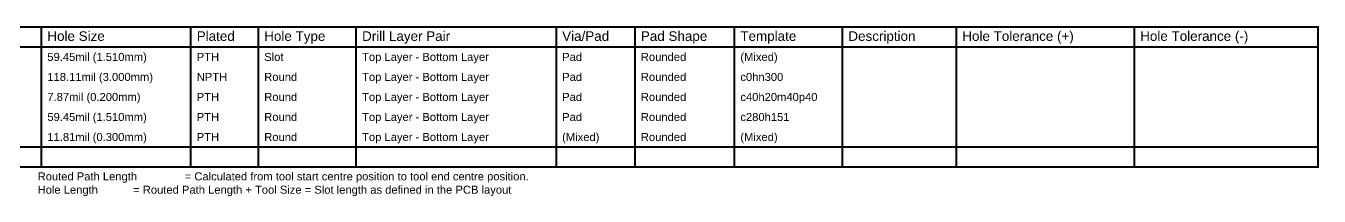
# Model space of a CAD drawing. Header units: inches. Extents: x -17.5 to 14.7, y -6.2 to 5.9.
# Drawn here: x 5.05 to 14.74, y 4.27 to 5.55 of the extents above; entities that cross this region are included whole.
import ezdxf

# ---------------------------------------------------------------- set-up
doc = ezdxf.new("R2010")
doc.units = ezdxf.units.IN
doc.header["$MEASUREMENT"] = 0
doc.layers.add('Drill Drawing', color=1, linetype='Continuous')
doc.styles.add('Arial', font='', dxfattribs={"height": 0.2})
doc.styles.get('Arial').set_extended_font_data('Arial')

msp = doc.modelspace()

# ---------------------------------------------------------------- linework, layer by layer
at = {"layer": 'Drill Drawing'}
for points in [[(4.0125, 5.5389, 0.015, 0.015, 0), (14.7335, 5.5389, 0.015, 0.015, 0)], [(5.1632, 4.4889, 0.015, 0.015, 0), (5.1632, 5.5389, 0.015, 0.015, 0)], [(6.2829, 4.4889, 0.015, 0.015, 0), (6.2829, 5.5389, 0.015, 0.015, 0)], [(6.7888, 4.4889, 0.015, 0.015, 0), (6.7888, 5.5389, 0.015, 0.015, 0)], [(7.5226, 4.4889, 0.015, 0.015, 0), (7.5226, 5.5389, 0.015, 0.015, 0)], [(9.0221, 4.4889, 0.015, 0.015, 0), (9.0221, 5.5389, 0.015, 0.015, 0)], [(9.612, 4.4889, 0.015, 0.015, 0), (9.612, 5.5389, 0.015, 0.015, 0)], [(10.3578, 4.4889, 0.015, 0.015, 0), (10.3578, 5.5389, 0.015, 0.015, 0)], [(11.1675, 4.4889, 0.015, 0.015, 0), (11.1675, 5.5389, 0.015, 0.015, 0)], [(12.0213, 4.4889, 0.015, 0.015, 0), (12.0213, 5.5389, 0.015, 0.015, 0)], [(13.3549, 4.4889, 0.015, 0.015, 0), (13.3549, 5.5389, 0.015, 0.015, 0)], [(14.7335, 4.4889, 0.015, 0.015, 0), (14.7335, 5.5389, 0.015, 0.015, 0)], [(4.0125, 5.3889, 0.015, 0.015, 0), (14.7335, 5.3889, 0.015, 0.015, 0)], [(4.0125, 4.6389, 0.015, 0.015, 0), (14.7335, 4.6389, 0.015, 0.015, 0)], [(4.0125, 4.4889, 0.015, 0.015, 0), (14.7335, 4.4889, 0.015, 0.015, 0)]]:
    msp.add_lwpolyline(points, format="xyseb", dxfattribs=at)
for points in [[(5.1595, 5.5389, 0.0075, 0.0075, 1), (5.167, 5.5389, 0.0075, 0.0075, 1)], [(6.2791, 5.5389, 0.0075, 0.0075, 1), (6.2866, 5.5389, 0.0075, 0.0075, 1)], [(6.785, 5.5389, 0.0075, 0.0075, 1), (6.7925, 5.5389, 0.0075, 0.0075, 1)], [(7.5188, 5.5389, 0.0075, 0.0075, 1), (7.5263, 5.5389, 0.0075, 0.0075, 1)], [(9.0184, 5.5389, 0.0075, 0.0075, 1), (9.0259, 5.5389, 0.0075, 0.0075, 1)], [(9.6082, 5.5389, 0.0075, 0.0075, 1), (9.6157, 5.5389, 0.0075, 0.0075, 1)], [(10.354, 5.5389, 0.0075, 0.0075, 1), (10.3615, 5.5389, 0.0075, 0.0075, 1)], [(11.1638, 5.5389, 0.0075, 0.0075, 1), (11.1713, 5.5389, 0.0075, 0.0075, 1)], [(12.0176, 5.5389, 0.0075, 0.0075, 1), (12.0251, 5.5389, 0.0075, 0.0075, 1)], [(13.3512, 5.5389, 0.0075, 0.0075, 1), (13.3587, 5.5389, 0.0075, 0.0075, 1)], [(14.7298, 5.5389, 0.0075, 0.0075, 1), (14.7373, 5.5389, 0.0075, 0.0075, 1)], [(14.7298, 5.5389, 0.0075, 0.0075, 1), (14.7373, 5.5389, 0.0075, 0.0075, 1)], [(14.7298, 5.3889, 0.0075, 0.0075, 1), (14.7373, 5.3889, 0.0075, 0.0075, 1)], [(14.7298, 4.6389, 0.0075, 0.0075, 1), (14.7373, 4.6389, 0.0075, 0.0075, 1)], [(5.1595, 4.4889, 0.0075, 0.0075, 1), (5.167, 4.4889, 0.0075, 0.0075, 1)], [(6.2791, 4.4889, 0.0075, 0.0075, 1), (6.2866, 4.4889, 0.0075, 0.0075, 1)], [(6.785, 4.4889, 0.0075, 0.0075, 1), (6.7925, 4.4889, 0.0075, 0.0075, 1)], [(7.5188, 4.4889, 0.0075, 0.0075, 1), (7.5263, 4.4889, 0.0075, 0.0075, 1)], [(9.0184, 4.4889, 0.0075, 0.0075, 1), (9.0259, 4.4889, 0.0075, 0.0075, 1)], [(9.6082, 4.4889, 0.0075, 0.0075, 1), (9.6157, 4.4889, 0.0075, 0.0075, 1)], [(10.354, 4.4889, 0.0075, 0.0075, 1), (10.3615, 4.4889, 0.0075, 0.0075, 1)], [(11.1638, 4.4889, 0.0075, 0.0075, 1), (11.1713, 4.4889, 0.0075, 0.0075, 1)], [(12.0176, 4.4889, 0.0075, 0.0075, 1), (12.0251, 4.4889, 0.0075, 0.0075, 1)], [(13.3512, 4.4889, 0.0075, 0.0075, 1), (13.3587, 4.4889, 0.0075, 0.0075, 1)], [(14.7298, 4.4889, 0.0075, 0.0075, 1), (14.7373, 4.4889, 0.0075, 0.0075, 1)], [(14.7298, 4.4889, 0.0075, 0.0075, 1), (14.7373, 4.4889, 0.0075, 0.0075, 1)]]:
    msp.add_lwpolyline(points, format="xyseb", close=True, dxfattribs=at)

# ---------------------------------------------------------------- texts
at = {"layer": 'Drill Drawing', "style": 'Arial'}
for s, height, p in [('Hole Size', 0.072, (5.2082, 5.4339)), ('Plated', 0.072, (6.3279, 5.4339)), ('Hole Type', 0.072, (6.8338, 5.4339)), ('Drill Layer Pair', 0.072, (7.5676, 5.4339)), ('Via/Pad', 0.072, (9.0671, 5.4339)), ('Pad Shape', 0.072, (9.657, 5.4339)), ('Template', 0.072, (10.4028, 5.4339)), ('Description', 0.072, (11.2125, 5.4339)), ('Hole Tolerance (+)', 0.072, (12.0663, 5.4339)), ('Hole Tolerance (-)', 0.072, (13.3999, 5.4339)), ('59.45mil (1.510mm)', 0.06, (5.2082, 5.2839)), ('PTH', 0.06, (6.3279, 5.2839)), ('Slot', 0.06, (6.8338, 5.2839)), ('Top Layer - Bottom Layer', 0.06, (7.5676, 5.2839)), ('Pad', 0.06, (9.0671, 5.2839)), ('Rounded', 0.06, (9.657, 5.2839)), ('(Mixed)', 0.06, (10.4028, 5.2839)), ('118.11mil (3.000mm)', 0.06, (5.2082, 5.1339)), ('NPTH', 0.06, (6.3279, 5.1339)), ('Round', 0.06, (6.8338, 5.1339)), ('Top Layer - Bottom Layer', 0.06, (7.5676, 5.1339)), ('Pad', 0.06, (9.0671, 5.1339)), ('Rounded', 0.06, (9.657, 5.1339)), ('c0hn300', 0.06, (10.4028, 5.1339)), ('7.87mil (0.200mm)', 0.06, (5.2082, 4.9839)), ('PTH', 0.06, (6.3279, 4.9839)), ('Round', 0.06, (6.8338, 4.9839)), ('Top Layer - Bottom Layer', 0.06, (7.5676, 4.9839)), ('Pad', 0.06, (9.0671, 4.9839)), ('Rounded', 0.06, (9.657, 4.9839)), ('c40h20m40p40', 0.06, (10.4028, 4.9839)), ('59.45mil (1.510mm)', 0.06, (5.2082, 4.8339)), ('PTH', 0.06, (6.3279, 4.8339)), ('Round', 0.06, (6.8338, 4.8339)), ('Top Layer - Bottom Layer', 0.06, (7.5676, 4.8339)), ('Pad', 0.06, (9.0671, 4.8339)), ('Rounded', 0.06, (9.657, 4.8339)), ('c280h151', 0.06, (10.4028, 4.8339)), ('11.81mil (0.300mm)', 0.06, (5.2082, 4.6839)), ('PTH', 0.06, (6.3279, 4.6839)), ('Round', 0.06, (6.8338, 4.6839)), ('Top Layer - Bottom Layer', 0.06, (7.5676, 4.6839)), ('(Mixed)', 0.06, (9.0671, 4.6839)), ('Rounded', 0.06, (9.657, 4.6839)), ('(Mixed)', 0.06, (10.4028, 4.6839)), ('Routed Path Length', 0.06, (5.1352, 4.389)), ('= Calculated from tool start centre position to tool end centre position.', 0.06, (6.2379, 4.389)), ('Hole Length', 0.06, (5.1352, 4.289)), (' = Routed Path Length + Tool Size = Slot length as defined in the PCB layout', 0.06, (5.828, 4.289))]:
    msp.add_text(s, height=height, dxfattribs=at).set_placement(p)

doc.saveas('drawing.dxf')
